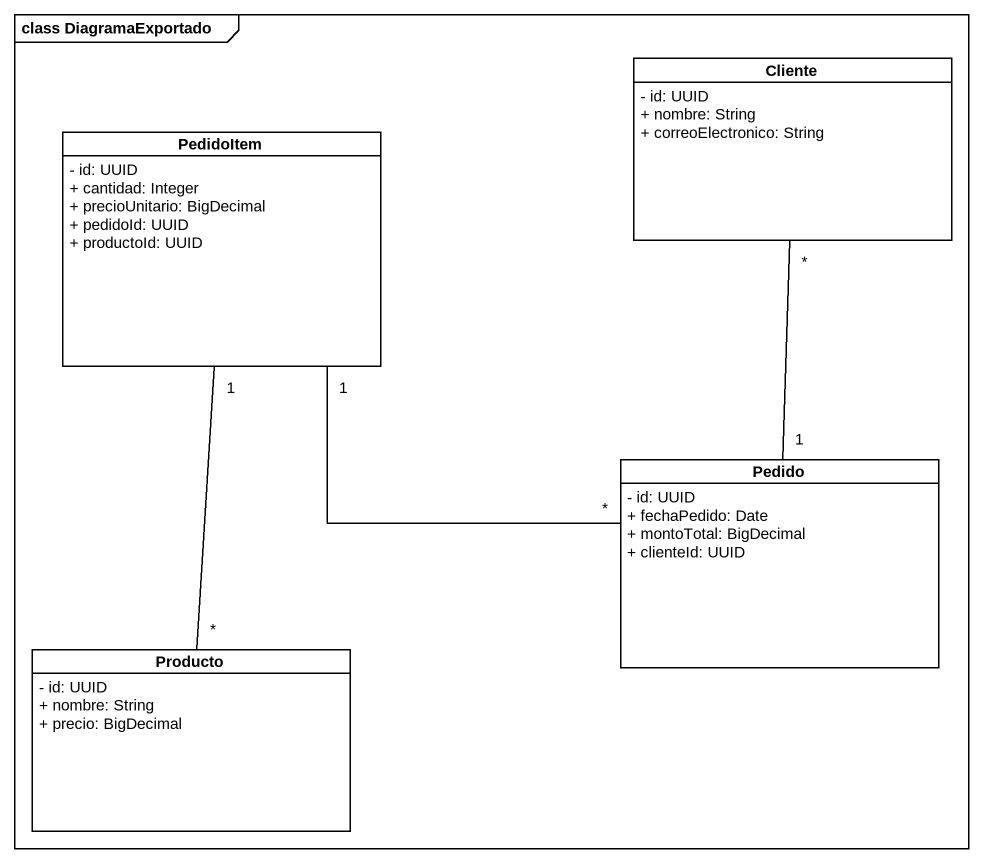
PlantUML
@startuml
mainframe class DiagramaExportado
hide circle
hide empty members
skinparam classAttributeIconSize 0
class Cliente {
  - id: UUID
  + nombre: String
  + correoElectronico: String
}
class PedidoItem {
  - id: UUID
  + cantidad: Integer
  + precioUnitario: BigDecimal
  + pedidoId: UUID
  + productoId: UUID
}
class Pedido {
  - id: UUID
  + fechaPedido: Date
  + montoTotal: BigDecimal
  + clienteId: UUID
}
class Producto {
  - id: UUID
  + nombre: String
  + precio: BigDecimal
}
PedidoItem "1" -right- "*" Pedido
Pedido "1" -up- "*" Cliente
Producto "*" -up- "1" PedidoItem
@enduml
